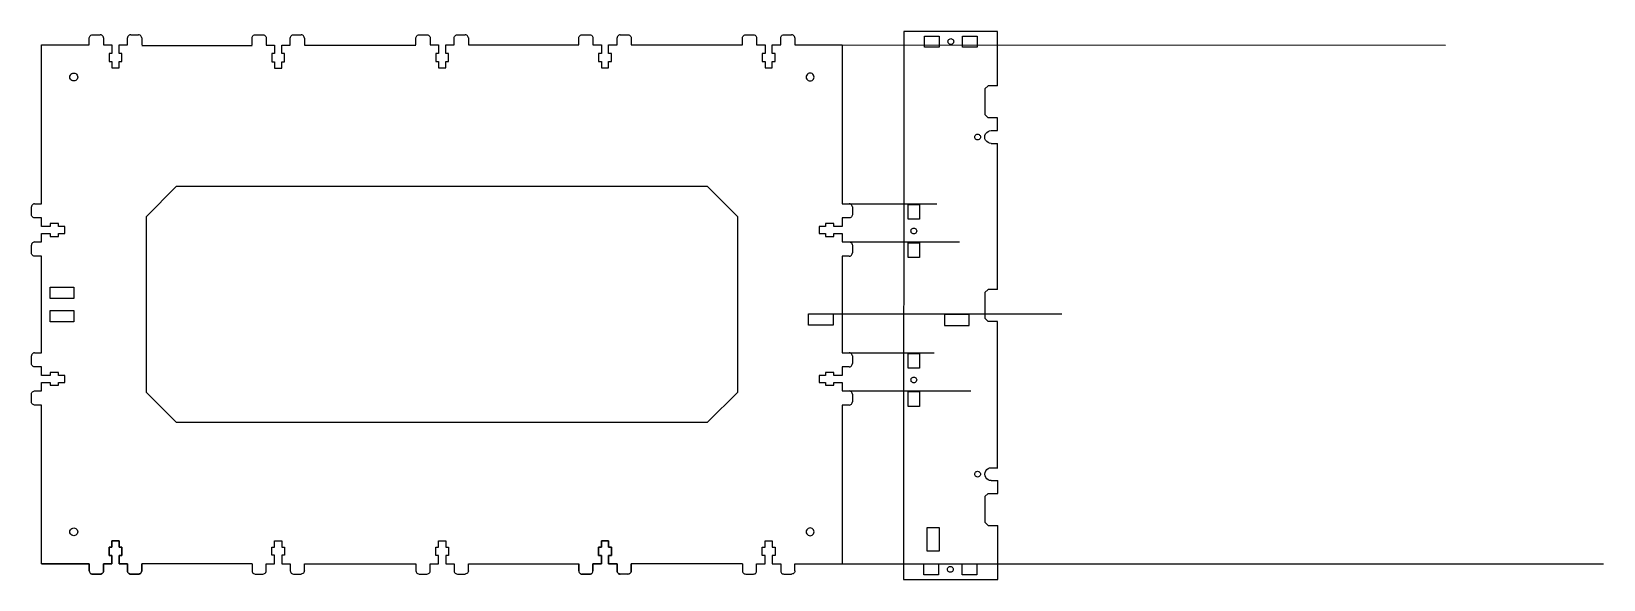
# Model space of a CAD drawing. Header units: inches. Extents: x -5 to 974, y -9 to 333.
import ezdxf

# ---------------------------------------------------------------- set-up
doc = ezdxf.new("R2010")
doc.units = ezdxf.units.IN
doc.header["$MEASUREMENT"] = 0
doc.layers.add('Layer1', color=1, linetype='Continuous')

msp = doc.modelspace()

# ---------------------------------------------------------------- linework, layer by layer
for p, q in [((1.34, 225.49), (1.34, 324.44)), ((1.34, 324.44), (31.04, 324.44)), ((31.04, 328.79), (31.11, 329.31)), ((31.04, 324.44), (31.04, 328.79)), ((31.11, 329.31), (31.31, 329.79)), ((31.31, 329.79), (31.62, 330.21)), ((31.62, 330.21), (32.04, 330.52)), ((32.04, 330.52), (32.52, 330.72)), ((32.52, 330.72), (33.04, 330.79)), ((33.04, 330.79), (37.84, 330.79)), ((38.36, 330.72), (37.84, 330.79)), ((38.84, 330.52), (38.36, 330.72)), ((39.25, 330.21), (38.84, 330.52)), ((39.57, 329.79), (39.25, 330.21)), ((39.77, 329.31), (39.57, 329.79)), ((39.84, 328.79), (39.77, 329.31)), ((39.84, 328.79), (39.84, 324.44)), ((39.84, 324.44), (45.14, 324.44)), ((45.14, 324.44), (45.14, 319.14)), ((49.54, 324.44), (54.84, 324.44)), ((49.54, 319.14), (49.54, 324.44)), ((54.91, 329.31), (54.84, 328.79)), ((54.84, 324.44), (54.84, 328.79)), ((55.11, 329.79), (54.91, 329.31)), ((55.42, 330.21), (55.11, 329.79)), ((55.84, 330.52), (55.42, 330.21)), ((56.32, 330.72), (55.84, 330.52)), ((56.84, 330.79), (56.32, 330.72)), ((56.84, 330.79), (61.64, 330.79)), ((62.16, 330.72), (61.64, 330.79)), ((62.64, 330.52), (62.16, 330.72)), ((63.05, 330.21), (62.64, 330.52)), ((63.37, 329.79), (63.05, 330.21)), ((63.57, 329.31), (63.37, 329.79)), ((63.64, 328.79), (63.57, 329.31)), ((63.64, 328.79), (63.64, 324.44)), ((63.64, 324.17), (132.37, 324.17)), ((132.36, 328.75), (132.43, 329.27)), ((132.36, 324.4), (132.36, 328.75)), ((132.43, 329.27), (132.63, 329.75)), ((132.63, 329.75), (132.94, 330.17)), ((132.94, 330.17), (133.36, 330.48)), ((133.36, 330.48), (133.84, 330.68)), ((133.84, 330.68), (134.36, 330.75)), ((134.36, 330.75), (139.16, 330.75)), ((139.16, 330.75), (139.68, 330.68)), ((139.68, 330.68), (140.16, 330.48)), ((140.16, 330.48), (140.57, 330.17)), ((140.57, 330.17), (140.89, 329.75)), ((140.89, 329.75), (141.09, 329.27)), ((141.09, 329.27), (141.16, 328.75)), ((141.16, 328.75), (141.16, 324.4)), ((141.16, 324.4), (146.46, 324.4)), ((146.46, 324.4), (146.46, 319.1)), ((150.86, 319.1), (150.86, 324.4)), ((150.86, 324.4), (156.16, 324.4)), ((156.16, 328.75), (156.23, 329.27)), ((156.16, 324.4), (156.16, 328.75)), ((156.23, 329.27), (156.43, 329.75)), ((156.43, 329.75), (156.74, 330.17)), ((156.74, 330.17), (157.16, 330.48)), ((157.16, 330.48), (157.64, 330.68)), ((157.64, 330.68), (158.16, 330.75)), ((158.16, 330.75), (162.96, 330.75)), ((163.48, 330.68), (162.96, 330.75)), ((163.96, 330.48), (163.48, 330.68)), ((164.37, 330.17), (163.96, 330.48)), ((164.69, 329.75), (164.37, 330.17)), ((164.89, 329.27), (164.69, 329.75)), ((164.96, 328.75), (164.89, 329.27)), ((164.96, 328.75), (164.96, 324.4)), ((164.96, 324.4), (234.29, 324.4)), ((234.47, 328.79), (234.54, 329.31)), ((234.47, 324.44), (234.47, 328.79)), ((234.54, 329.31), (234.74, 329.79)), ((234.74, 329.79), (235.06, 330.21)), ((235.06, 330.21), (235.47, 330.52)), ((235.47, 330.52), (235.96, 330.72)), ((235.96, 330.72), (236.47, 330.79)), ((236.47, 330.79), (241.27, 330.79)), ((241.27, 330.79), (241.79, 330.72)), ((241.79, 330.72), (242.27, 330.52)), ((242.27, 330.52), (242.69, 330.21)), ((242.69, 330.21), (243.01, 329.79)), ((243.01, 329.79), (243.21, 329.31)), ((243.21, 329.31), (243.27, 328.79)), ((243.27, 328.79), (243.27, 324.44)), ((243.27, 324.44), (248.57, 324.44)), ((248.57, 324.44), (248.57, 319.14)), ((252.97, 319.14), (252.97, 324.44)), ((252.97, 324.44), (258.27, 324.44)), ((258.27, 328.79), (258.34, 329.31)), ((258.27, 324.44), (258.27, 328.79)), ((258.34, 329.31), (258.54, 329.79)), ((258.54, 329.79), (258.86, 330.21)), ((258.86, 330.21), (259.27, 330.52)), ((259.27, 330.52), (259.76, 330.72)), ((259.76, 330.72), (260.27, 330.79)), ((260.27, 330.79), (265.07, 330.79)), ((265.59, 330.72), (265.07, 330.79)), ((266.07, 330.52), (265.59, 330.72)), ((266.49, 330.21), (266.07, 330.52)), ((266.81, 329.79), (266.49, 330.21)), ((267.01, 329.31), (266.81, 329.79)), ((267.07, 328.79), (267.01, 329.31)), ((267.07, 328.79), (267.07, 324.44)), ((267.07, 324.44), (335.9, 324.44)), ((335.9, 328.79), (335.97, 329.31)), ((335.9, 324.44), (335.9, 328.79)), ((335.97, 329.31), (336.17, 329.79)), ((336.17, 329.79), (336.49, 330.21)), ((336.49, 330.21), (336.9, 330.52)), ((336.9, 330.52), (337.38, 330.72)), ((337.38, 330.72), (337.9, 330.79)), ((337.9, 330.79), (342.7, 330.79)), ((342.7, 330.79), (343.22, 330.72)), ((343.22, 330.72), (343.7, 330.52)), ((343.7, 330.52), (344.12, 330.21)), ((344.12, 330.21), (344.43, 329.79)), ((344.43, 329.79), (344.63, 329.31)), ((344.63, 329.31), (344.7, 328.79)), ((344.7, 328.79), (344.7, 324.44)), ((344.7, 324.44), (350, 324.44)), ((350, 324.44), (350, 319.14)), ((354.4, 319.14), (354.4, 324.44)), ((354.4, 324.44), (359.7, 324.44)), ((359.77, 329.31), (359.7, 328.79)), ((359.7, 324.44), (359.7, 328.79)), ((359.97, 329.79), (359.77, 329.31)), ((360.29, 330.21), (359.97, 329.79)), ((360.7, 330.52), (360.29, 330.21)), ((361.18, 330.72), (360.7, 330.52)), ((361.7, 330.79), (361.18, 330.72)), ((361.7, 330.79), (366.5, 330.79)), ((366.5, 330.79), (367.02, 330.72)), ((367.02, 330.72), (367.5, 330.52)), ((367.5, 330.52), (367.92, 330.21)), ((367.92, 330.21), (368.23, 329.79)), ((368.23, 329.79), (368.43, 329.31)), ((368.43, 329.31), (368.5, 328.79)), ((368.5, 328.79), (368.5, 324.44)), ((368.5, 324.44), (437.88, 324.44)), ((437.81, 328.8), (437.88, 329.32)), ((437.81, 324.45), (437.81, 328.8)), ((437.88, 329.32), (438.08, 329.8)), ((438.08, 329.8), (438.4, 330.21)), ((438.4, 330.21), (438.81, 330.53)), ((438.81, 330.53), (439.29, 330.73)), ((439.29, 330.73), (439.81, 330.8)), ((439.81, 330.8), (444.61, 330.8)), ((444.61, 330.8), (445.13, 330.73)), ((445.13, 330.73), (445.61, 330.53)), ((445.61, 330.53), (446.03, 330.21)), ((446.03, 330.21), (446.34, 329.8)), ((446.34, 329.8), (446.54, 329.32)), ((446.54, 329.32), (446.61, 328.8)), ((446.61, 328.8), (446.61, 324.45)), ((446.61, 324.45), (451.91, 324.45)), ((451.91, 324.45), (451.91, 319.15)), ((456.31, 319.15), (456.31, 324.45)), ((456.31, 324.45), (461.61, 324.45)), ((461.61, 328.8), (461.68, 329.32)), ((461.61, 324.45), (461.61, 328.8)), ((461.68, 329.32), (461.88, 329.8)), ((461.88, 329.8), (462.2, 330.21)), ((462.2, 330.21), (462.61, 330.53)), ((462.61, 330.53), (463.09, 330.73)), ((463.09, 330.73), (463.61, 330.8)), ((463.61, 330.8), (468.41, 330.8)), ((468.93, 330.73), (468.41, 330.8)), ((469.41, 330.53), (468.93, 330.73)), ((469.83, 330.21), (469.41, 330.53)), ((470.14, 329.8), (469.83, 330.21)), ((470.34, 329.32), (470.14, 329.8)), ((470.41, 328.8), (470.34, 329.32)), ((470.41, 328.8), (470.41, 324.45)), ((470.41, 324.45), (499.92, 324.44)), ((499.92, 324.44), (499.92, 225.49)), ((538.2, 332.87), (537.99, -8.6)), ((596.7, 332.87), (538.2, 332.87)), ((551.05, 323.12), (551.05, 330.02)), ((551.05, 330.02), (560.25, 330.02)), ((560.25, 323.12), (551.05, 323.12)), ((560.25, 330.02), (560.25, 323.12)), ((565.74, 326.57), (565.81, 327.04)), ((565.81, 326.1), (565.74, 326.57)), ((565.81, 327.04), (565.99, 327.47)), ((565.99, 325.67), (565.81, 326.1)), ((565.99, 327.47), (566.27, 327.84)), ((566.27, 325.3), (565.99, 325.67)), ((566.27, 327.84), (566.65, 328.13)), ((566.65, 325.01), (566.27, 325.3)), ((566.65, 328.13), (567.08, 328.31)), ((567.08, 324.83), (566.65, 325.01)), ((567.08, 328.31), (567.55, 328.37)), ((567.55, 324.77), (567.08, 324.83)), ((567.55, 328.37), (568.01, 328.31)), ((568.01, 324.83), (567.55, 324.77)), ((568.01, 328.31), (568.45, 328.13)), ((568.45, 325.01), (568.01, 324.83)), ((568.45, 328.13), (568.82, 327.84)), ((568.82, 325.3), (568.45, 325.01)), ((568.82, 327.84), (569.11, 327.47)), ((569.11, 325.67), (568.82, 325.3)), ((569.11, 327.47), (569.29, 327.04)), ((569.29, 326.1), (569.11, 325.67)), ((569.29, 327.04), (569.35, 326.57)), ((569.35, 326.57), (569.29, 326.1)), ((574.85, 323.12), (574.85, 330.02)), ((574.85, 330.02), (584.05, 330.02)), ((584.05, 323.12), (574.85, 323.12)), ((584.05, 330.02), (584.05, 323.12)), ((596.7, 299.06), (596.7, 332.87)), ((43.34, 319.14), (43.34, 314.04)), ((45.14, 319.14), (43.34, 319.14)), ((43.34, 314.04), (45.14, 314.04)), ((45.14, 314.04), (45.14, 310.09)), ((51.34, 319.14), (49.54, 319.14)), ((49.54, 310.09), (49.54, 314.04)), ((49.54, 314.04), (51.34, 314.04)), ((51.34, 314.04), (51.34, 319.14)), ((144.66, 319.1), (144.66, 314)), ((146.46, 319.1), (144.66, 319.1)), ((144.66, 314), (146.46, 314)), ((146.46, 314), (146.46, 310.05)), ((152.66, 319.1), (150.86, 319.1)), ((150.86, 314), (152.66, 314)), ((150.86, 310.05), (150.86, 314)), ((152.66, 314), (152.66, 319.1)), ((246.77, 319.14), (246.77, 314.04)), ((248.57, 319.14), (246.77, 319.14)), ((246.77, 314.04), (248.57, 314.04)), ((248.57, 314.04), (248.57, 310.09)), ((254.77, 319.14), (252.97, 319.14)), ((252.97, 314.04), (254.77, 314.04)), ((252.97, 310.09), (252.97, 314.04)), ((254.77, 314.04), (254.77, 319.14)), ((348.2, 319.14), (348.2, 314.04)), ((350, 319.14), (348.2, 319.14)), ((348.2, 314.04), (350, 314.04)), ((350, 314.04), (350, 310.09)), ((356.2, 319.14), (354.4, 319.14)), ((354.4, 310.09), (354.4, 314.04)), ((354.4, 314.04), (356.2, 314.04)), ((356.2, 314.04), (356.2, 319.14)), ((450.11, 319.15), (450.11, 314.05)), ((451.91, 319.15), (450.11, 319.15)), ((450.11, 314.05), (451.91, 314.05)), ((451.91, 314.05), (451.91, 310.1)), ((458.11, 319.15), (456.31, 319.15)), ((456.31, 314.05), (458.11, 314.05)), ((456.31, 310.1), (456.31, 314.05)), ((458.11, 314.05), (458.11, 319.15)), ((18.89, 304.44), (18.97, 305.08)), ((18.97, 303.81), (18.89, 304.44)), ((18.97, 305.08), (19.22, 305.67)), ((19.22, 303.22), (18.97, 303.81)), ((19.22, 305.67), (19.61, 306.17)), ((19.61, 306.17), (20.11, 306.56)), ((20.11, 306.56), (20.7, 306.81)), ((20.7, 306.81), (21.34, 306.89)), ((21.34, 306.89), (21.97, 306.81)), ((21.97, 306.81), (22.56, 306.56)), ((22.56, 306.56), (23.07, 306.17)), ((23.07, 306.17), (23.46, 305.67)), ((23.46, 305.67), (23.7, 305.08)), ((23.7, 303.81), (23.46, 303.22)), ((23.7, 305.08), (23.79, 304.44)), ((23.79, 304.44), (23.7, 303.81)), ((45.14, 310.09), (49.54, 310.09)), ((146.46, 310.05), (150.86, 310.05)), ((248.57, 310.09), (252.97, 310.09)), ((350, 310.09), (354.4, 310.09)), ((451.91, 310.1), (456.31, 310.1)), ((477.55, 305.08), (477.47, 304.44)), ((477.47, 304.44), (477.55, 303.81)), ((477.8, 305.67), (477.55, 305.08)), ((477.55, 303.81), (477.8, 303.22)), ((478.19, 306.17), (477.8, 305.67)), ((478.7, 306.56), (478.19, 306.17)), ((479.29, 306.81), (478.7, 306.56)), ((479.92, 306.89), (479.29, 306.81)), ((480.56, 306.81), (479.92, 306.89)), ((481.15, 306.56), (480.56, 306.81)), ((481.65, 306.17), (481.15, 306.56)), ((482.04, 305.67), (481.65, 306.17)), ((482.29, 305.08), (482.04, 305.67)), ((482.04, 303.22), (482.29, 303.81)), ((482.37, 304.44), (482.29, 305.08)), ((482.29, 303.81), (482.37, 304.44)), ((19.61, 302.71), (19.22, 303.22)), ((20.11, 302.32), (19.61, 302.71)), ((20.7, 302.08), (20.11, 302.32)), ((21.34, 301.99), (20.7, 302.08)), ((21.97, 302.08), (21.34, 301.99)), ((22.56, 302.32), (21.97, 302.08)), ((23.07, 302.71), (22.56, 302.32)), ((23.46, 303.22), (23.07, 302.71)), ((477.8, 303.22), (478.19, 302.71)), ((478.19, 302.71), (478.7, 302.32)), ((478.7, 302.32), (479.29, 302.08)), ((479.29, 302.08), (479.92, 301.99)), ((479.92, 301.99), (480.56, 302.08)), ((480.56, 302.08), (481.15, 302.32)), ((481.15, 302.32), (481.65, 302.71)), ((481.65, 302.71), (482.04, 303.22)), ((590.7, 299.06), (588.7, 297.06)), ((588.7, 297.06), (588.7, 281.06)), ((596.7, 299.06), (590.7, 299.06)), ((590.7, 279.06), (588.7, 281.06)), ((596.7, 279.06), (590.7, 279.06)), ((596.7, 271.06), (596.7, 279.06)), ((582.4, 267.06), (582.46, 267.52)), ((582.46, 266.59), (582.4, 267.06)), ((582.46, 267.52), (582.64, 267.96)), ((582.64, 266.16), (582.46, 266.59)), ((582.64, 267.96), (582.92, 268.33)), ((582.92, 265.78), (582.64, 266.16)), ((582.92, 268.33), (583.3, 268.61)), ((583.3, 265.5), (582.92, 265.78)), ((583.3, 268.61), (583.73, 268.79)), ((583.73, 265.32), (583.3, 265.5)), ((583.73, 268.79), (584.2, 268.86)), ((584.2, 265.26), (583.73, 265.32)), ((584.2, 268.86), (584.66, 268.79)), ((584.66, 265.32), (584.2, 265.26)), ((584.66, 268.79), (585.1, 268.61)), ((585.1, 265.5), (584.66, 265.32)), ((585.1, 268.61), (585.47, 268.33)), ((585.47, 265.78), (585.1, 265.5)), ((585.47, 268.33), (585.76, 267.96)), ((585.76, 266.16), (585.47, 265.78)), ((585.76, 267.96), (585.94, 267.52)), ((585.94, 266.59), (585.76, 266.16)), ((585.94, 267.52), (586, 267.06)), ((586, 267.06), (585.94, 266.59)), ((588.7, 267.06), (588.83, 268.09)), ((588.83, 266.02), (588.7, 267.06)), ((588.83, 268.09), (589.23, 269.06)), ((589.23, 265.06), (588.83, 266.02)), ((589.23, 269.06), (589.87, 269.88)), ((589.87, 264.23), (589.23, 265.06)), ((589.87, 269.88), (590.7, 270.52)), ((590.7, 270.52), (591.66, 270.92)), ((591.66, 270.92), (592.7, 271.06)), ((592.7, 271.06), (596.7, 271.06)), ((590.7, 263.59), (589.87, 264.23)), ((591.66, 263.19), (590.7, 263.59)), ((592.7, 263.06), (591.66, 263.19)), ((592.7, 263.06), (596.7, 263.06)), ((596.7, 172.16), (596.7, 263.06)), ((85.13, 236.19), (66.34, 217.4)), ((416.05, 236.19), (85.13, 236.19)), ((434.92, 217.32), (416.05, 236.19)), ((-4.01, 225.22), (-4.43, 224.91)), ((-3.53, 225.42), (-4.01, 225.22)), ((-3.01, 225.49), (-3.53, 225.42)), ((-3.01, 225.49), (1.34, 225.49)), ((499.92, 225.49), (504.27, 225.49)), ((504.79, 225.42), (504.27, 225.49)), ((505.27, 225.22), (504.79, 225.42)), ((505.69, 224.91), (505.27, 225.22)), ((-4.94, 224.01), (-5.01, 223.49)), ((-5.01, 218.69), (-5.01, 223.49)), ((-4.94, 218.17), (-5.01, 218.69)), ((-4.74, 224.49), (-4.94, 224.01)), ((-4.74, 217.69), (-4.94, 218.17)), ((-4.43, 224.91), (-4.74, 224.49)), ((-4.43, 217.28), (-4.74, 217.69)), ((-4.01, 216.96), (-4.43, 217.28)), ((-3.53, 216.76), (-4.01, 216.96)), ((-3.01, 216.69), (-3.53, 216.76)), ((1.34, 216.69), (-3.01, 216.69)), ((1.34, 211.39), (1.34, 216.69)), ((66.34, 217.4), (66.34, 108.18)), ((434.92, 108.18), (434.92, 217.4)), ((499.92, 216.69), (499.92, 211.39)), ((504.27, 216.69), (499.92, 216.69)), ((504.79, 216.76), (504.27, 216.69)), ((505.27, 216.96), (504.79, 216.76)), ((505.69, 217.28), (505.27, 216.96)), ((506, 224.49), (505.69, 224.91)), ((506, 217.69), (505.69, 217.28)), ((506.2, 224.01), (506, 224.49)), ((506.2, 218.17), (506, 217.69)), ((506.27, 223.49), (506.2, 224.01)), ((506.27, 218.69), (506.2, 218.17)), ((506.27, 223.49), (506.27, 218.69)), ((541.05, 225.06), (547.95, 225.06)), ((541.05, 215.86), (541.05, 225.06)), ((547.95, 215.86), (541.05, 215.86)), ((547.95, 225.06), (547.95, 215.86)), ((6.64, 211.39), (1.34, 211.39)), ((1.34, 206.99), (6.64, 206.99)), ((1.34, 201.69), (1.34, 206.99)), ((6.64, 213.19), (6.64, 211.39)), ((11.74, 213.19), (6.64, 213.19)), ((6.64, 206.99), (6.64, 205.19)), ((11.74, 211.39), (11.74, 213.19)), ((15.69, 211.39), (11.74, 211.39)), ((11.74, 205.19), (11.74, 206.99)), ((11.74, 206.99), (15.69, 206.99)), ((15.69, 206.99), (15.69, 211.39)), ((485.57, 211.39), (485.57, 206.99)), ((489.52, 211.39), (485.57, 211.39)), ((485.57, 206.99), (489.52, 206.99)), ((494.62, 213.19), (489.52, 213.19)), ((489.52, 213.19), (489.52, 211.39)), ((489.52, 206.99), (489.52, 205.19)), ((494.62, 211.39), (494.62, 213.19)), ((499.92, 211.39), (494.62, 211.39)), ((494.62, 206.99), (499.92, 206.99)), ((494.62, 205.19), (494.62, 206.99)), ((499.92, 206.99), (499.92, 201.69)), ((542.69, 208.56), (542.76, 209.03)), ((542.76, 208.1), (542.69, 208.56)), ((542.76, 209.03), (542.94, 209.47)), ((542.94, 207.66), (542.76, 208.1)), ((542.94, 209.47), (543.22, 209.84)), ((543.22, 207.29), (542.94, 207.66)), ((543.22, 209.84), (543.6, 210.12)), ((543.6, 207), (543.22, 207.29)), ((543.6, 210.12), (544.03, 210.3)), ((544.03, 206.82), (543.6, 207)), ((544.03, 210.3), (544.5, 210.37)), ((544.5, 206.76), (544.03, 206.82)), ((544.5, 210.37), (544.96, 210.3)), ((544.96, 206.82), (544.5, 206.76)), ((544.96, 210.3), (545.4, 210.12)), ((545.4, 207), (544.96, 206.82)), ((545.4, 210.12), (545.77, 209.84)), ((545.77, 207.29), (545.4, 207)), ((545.77, 209.84), (546.06, 209.47)), ((546.06, 207.66), (545.77, 207.29)), ((546.06, 209.47), (546.24, 209.03)), ((546.24, 208.1), (546.06, 207.66)), ((546.24, 209.03), (546.3, 208.56)), ((546.3, 208.56), (546.24, 208.1)), ((-4.94, 200.21), (-5.01, 199.69)), ((-5.01, 194.89), (-5.01, 199.69)), ((-4.74, 200.69), (-4.94, 200.21)), ((-4.43, 201.11), (-4.74, 200.69)), ((-4.01, 201.42), (-4.43, 201.11)), ((-3.53, 201.62), (-4.01, 201.42)), ((-3.01, 201.69), (-3.53, 201.62)), ((-3.01, 201.69), (1.34, 201.69)), ((6.64, 205.19), (11.74, 205.19)), ((489.52, 205.19), (494.62, 205.19)), ((499.92, 201.69), (504.27, 201.69)), ((504.27, 201.69), (504.79, 201.62)), ((504.79, 201.62), (505.27, 201.42)), ((505.27, 201.42), (505.69, 201.11)), ((505.69, 201.11), (506, 200.69)), ((506, 200.69), (506.2, 200.21)), ((506.2, 200.21), (506.27, 199.69)), ((506.27, 199.69), (506.27, 194.89)), ((541.05, 201.26), (547.95, 201.26)), ((541.05, 192.06), (541.05, 201.26)), ((547.95, 201.26), (547.95, 192.06)), ((-4.94, 194.37), (-5.01, 194.89)), ((-4.74, 193.89), (-4.94, 194.37)), ((-4.43, 193.48), (-4.74, 193.89)), ((-4.01, 193.16), (-4.43, 193.48)), ((-3.53, 192.96), (-4.01, 193.16)), ((-3.01, 192.89), (-3.53, 192.96)), ((1.34, 192.89), (-3.01, 192.89)), ((1.34, 132.69), (1.34, 192.89)), ((499.92, 192.89), (499.92, 132.69)), ((504.27, 192.89), (499.92, 192.89)), ((504.27, 192.89), (504.79, 192.96)), ((504.79, 192.96), (505.27, 193.16)), ((505.27, 193.16), (505.69, 193.48)), ((505.69, 193.48), (506, 193.89)), ((506, 193.89), (506.2, 194.37)), ((506.2, 194.37), (506.27, 194.89)), ((547.95, 192.06), (541.05, 192.06)), ((6.64, 166.54), (6.64, 173.54)), ((6.64, 173.54), (21.44, 173.54)), ((21.44, 166.54), (6.64, 166.54)), ((21.44, 173.54), (21.44, 166.54)), ((590.7, 172.16), (588.7, 170.16)), ((588.7, 170.16), (588.7, 154.16)), ((596.7, 172.16), (590.7, 172.16)), ((6.64, 152.04), (6.64, 159.04)), ((6.64, 159.04), (21.44, 159.04)), ((21.44, 159.04), (21.44, 152.04)), ((478.82, 149.94), (478.82, 156.84)), ((478.82, 156.84), (494.22, 156.84)), ((494.22, 156.84), (494.22, 149.94)), ((21.44, 152.04), (6.64, 152.04)), ((494.22, 149.94), (478.82, 149.94)), ((579, 156.51), (563.6, 156.51)), ((563.6, 156.51), (563.6, 149.61)), ((563.6, 149.61), (579, 149.61)), ((579, 149.61), (579, 156.51)), ((590.7, 152.16), (588.7, 154.16)), ((596.7, 152.16), (590.7, 152.16)), ((596.7, 61.16), (596.7, 152.16)), ((-4.94, 131.21), (-5.01, 130.69)), ((-5.01, 125.89), (-5.01, 130.69)), ((-4.74, 131.69), (-4.94, 131.21)), ((-4.43, 132.11), (-4.74, 131.69)), ((-4.01, 132.42), (-4.43, 132.11)), ((-3.53, 132.62), (-4.01, 132.42)), ((-3.01, 132.69), (-3.53, 132.62)), ((-3.01, 132.69), (1.34, 132.69)), ((499.92, 132.69), (504.27, 132.69)), ((504.79, 132.62), (504.27, 132.69)), ((505.27, 132.42), (504.79, 132.62)), ((505.69, 132.11), (505.27, 132.42)), ((506, 131.69), (505.69, 132.11)), ((506.2, 131.21), (506, 131.69)), ((506.27, 130.69), (506.2, 131.21)), ((506.27, 130.69), (506.27, 125.89)), ((541.05, 132.26), (547.95, 132.26)), ((541.05, 123.06), (541.05, 132.26)), ((547.95, 132.26), (547.95, 123.06)), ((-4.94, 125.37), (-5.01, 125.89)), ((-4.74, 124.89), (-4.94, 125.37)), ((-4.43, 124.48), (-4.74, 124.89)), ((-4.01, 124.16), (-4.43, 124.48)), ((-3.53, 123.96), (-4.01, 124.16)), ((-3.01, 123.89), (-3.53, 123.96)), ((1.34, 123.89), (-3.01, 123.89)), ((1.34, 118.59), (1.34, 123.89)), ((6.64, 118.59), (1.34, 118.59)), ((6.64, 120.39), (6.64, 118.59)), ((11.74, 120.39), (6.64, 120.39)), ((11.74, 118.59), (11.74, 120.39)), ((15.69, 118.59), (11.74, 118.59)), ((15.69, 114.19), (15.69, 118.59)), ((489.52, 118.59), (485.57, 118.59)), ((485.57, 118.59), (485.57, 114.19)), ((494.62, 120.39), (489.52, 120.39)), ((489.52, 120.39), (489.52, 118.59)), ((494.62, 118.59), (494.62, 120.39)), ((499.92, 118.59), (494.62, 118.59)), ((499.92, 123.89), (499.92, 118.59)), ((504.27, 123.89), (499.92, 123.89)), ((504.27, 123.89), (504.79, 123.96)), ((504.79, 123.96), (505.27, 124.16)), ((505.27, 124.16), (505.69, 124.48)), ((505.69, 124.48), (506, 124.89)), ((506, 124.89), (506.2, 125.37)), ((506.2, 125.37), (506.27, 125.89)), ((547.95, 123.06), (541.05, 123.06)), ((543.6, 117.32), (544.03, 117.5)), ((544.03, 117.5), (544.5, 117.57)), ((544.5, 117.57), (544.96, 117.5)), ((544.96, 117.5), (545.4, 117.32)), ((-4.94, 107.41), (-4.74, 107.89)), ((-4.74, 107.89), (-4.43, 108.31)), ((-4.43, 108.31), (-4.01, 108.62)), ((-4.01, 108.62), (-3.53, 108.82)), ((-3.53, 108.82), (-3.01, 108.89)), ((-3.01, 108.89), (1.34, 108.89)), ((1.34, 114.19), (6.64, 114.19)), ((1.34, 108.89), (1.34, 114.19)), ((6.64, 114.19), (6.64, 112.39)), ((6.64, 112.39), (11.74, 112.39)), ((11.74, 114.19), (15.69, 114.19)), ((11.74, 112.39), (11.74, 114.19)), ((66.34, 108.18), (85.13, 89.39)), ((416.05, 89.39), (434.84, 108.18)), ((485.57, 114.19), (489.52, 114.19)), ((489.52, 114.19), (489.52, 112.39)), ((489.52, 112.39), (494.62, 112.39)), ((494.62, 114.19), (499.92, 114.19)), ((494.62, 112.39), (494.62, 114.19)), ((499.92, 114.19), (499.92, 108.89)), ((499.92, 108.89), (504.27, 108.89)), ((504.79, 108.82), (504.27, 108.89)), ((505.27, 108.62), (504.79, 108.82)), ((505.69, 108.31), (505.27, 108.62)), ((506, 107.89), (505.69, 108.31)), ((506.2, 107.41), (506, 107.89)), ((541.05, 108.46), (547.95, 108.46)), ((541.05, 99.26), (541.05, 108.46)), ((542.69, 115.76), (542.76, 116.23)), ((542.76, 115.3), (542.69, 115.76)), ((542.76, 116.23), (542.94, 116.67)), ((542.94, 114.86), (542.76, 115.3)), ((542.94, 116.67), (543.22, 117.04)), ((543.22, 114.49), (542.94, 114.86)), ((543.22, 117.04), (543.6, 117.32)), ((543.6, 114.2), (543.22, 114.49)), ((544.03, 114.02), (543.6, 114.2)), ((544.5, 113.96), (544.03, 114.02)), ((544.96, 114.02), (544.5, 113.96)), ((545.4, 114.2), (544.96, 114.02)), ((545.4, 117.32), (545.77, 117.04)), ((545.77, 114.49), (545.4, 114.2)), ((545.77, 117.04), (546.06, 116.67)), ((546.06, 114.86), (545.77, 114.49)), ((546.06, 116.67), (546.24, 116.23)), ((546.24, 115.3), (546.06, 114.86)), ((546.24, 116.23), (546.3, 115.76)), ((546.3, 115.76), (546.24, 115.3)), ((547.95, 108.46), (547.95, 99.26)), ((-5.01, 106.89), (-4.94, 107.41)), ((-5.01, 102.09), (-5.01, 106.89)), ((-4.94, 101.57), (-5.01, 102.09)), ((-4.74, 101.09), (-4.94, 101.57)), ((-4.43, 100.68), (-4.74, 101.09)), ((-4.01, 100.36), (-4.43, 100.68)), ((-3.53, 100.16), (-4.01, 100.36)), ((-3.01, 100.09), (-3.53, 100.16)), ((1.34, 100.09), (-3.01, 100.09)), ((1.34, 1.12), (1.34, 100.09)), ((499.92, 100.09), (499.92, 1.12)), ((504.27, 100.09), (499.92, 100.09)), ((504.27, 100.09), (504.79, 100.16)), ((504.79, 100.16), (505.27, 100.36)), ((505.27, 100.36), (505.69, 100.68)), ((505.69, 100.68), (506, 101.09)), ((506, 101.09), (506.2, 101.57)), ((506.27, 106.89), (506.2, 107.41)), ((506.2, 101.57), (506.27, 102.09)), ((506.27, 106.89), (506.27, 102.09)), ((547.95, 99.26), (541.05, 99.26)), ((85.13, 89.39), (416.05, 89.39)), ((583.33, 58.61), (583.76, 58.79)), ((583.76, 58.79), (584.23, 58.86)), ((584.23, 58.86), (584.69, 58.79)), ((584.69, 58.79), (585.13, 58.61)), ((588.86, 58.09), (589.26, 59.06)), ((589.26, 59.06), (589.9, 59.88)), ((589.9, 59.88), (590.73, 60.52)), ((590.73, 60.52), (591.69, 60.92)), ((591.69, 60.92), (592.73, 61.06)), ((592.73, 61.06), (596.73, 61.06)), ((582.43, 57.06), (582.49, 57.52)), ((582.49, 56.59), (582.43, 57.06)), ((582.49, 57.52), (582.67, 57.96)), ((582.67, 56.16), (582.49, 56.59)), ((582.67, 57.96), (582.95, 58.33)), ((582.95, 55.78), (582.67, 56.16)), ((582.95, 58.33), (583.33, 58.61)), ((583.33, 55.5), (582.95, 55.78)), ((583.76, 55.32), (583.33, 55.5)), ((584.23, 55.26), (583.76, 55.32)), ((584.69, 55.32), (584.23, 55.26)), ((585.13, 55.5), (584.69, 55.32)), ((585.13, 58.61), (585.5, 58.33)), ((585.5, 55.78), (585.13, 55.5)), ((585.5, 58.33), (585.79, 57.96)), ((585.79, 56.16), (585.5, 55.78)), ((585.79, 57.96), (585.97, 57.52)), ((585.97, 56.59), (585.79, 56.16)), ((585.97, 57.52), (586.03, 57.06)), ((586.03, 57.06), (585.97, 56.59)), ((588.73, 57.06), (588.86, 58.09)), ((588.86, 56.02), (588.73, 57.06)), ((589.26, 55.06), (588.86, 56.02)), ((589.9, 54.23), (589.26, 55.06)), ((590.73, 53.59), (589.9, 54.23)), ((591.69, 53.19), (590.73, 53.59)), ((592.73, 53.06), (591.69, 53.19)), ((592.73, 53.06), (596.73, 53.06)), ((596.73, 45.06), (596.73, 53.06)), ((590.73, 45.06), (588.73, 43.06)), ((588.73, 43.06), (588.73, 27.06)), ((590.73, 45.06), (596.73, 45.06)), ((18.89, 21.12), (18.97, 21.75)), ((18.97, 20.48), (18.89, 21.12)), ((18.97, 21.75), (19.22, 22.34)), ((19.22, 19.89), (18.97, 20.48)), ((19.22, 22.34), (19.61, 22.85)), ((19.61, 19.39), (19.22, 19.89)), ((19.61, 22.85), (20.11, 23.24)), ((20.11, 23.24), (20.7, 23.48)), ((20.7, 23.48), (21.34, 23.57)), ((21.34, 23.57), (21.97, 23.48)), ((21.97, 23.48), (22.56, 23.24)), ((22.56, 23.24), (23.07, 22.85)), ((23.07, 22.85), (23.46, 22.34)), ((23.46, 19.89), (23.07, 19.39)), ((23.46, 22.34), (23.7, 21.75)), ((23.7, 20.48), (23.46, 19.89)), ((23.7, 21.75), (23.79, 21.12)), ((23.79, 21.12), (23.7, 20.48)), ((477.55, 21.75), (477.47, 21.12)), ((477.47, 21.12), (477.55, 20.48)), ((477.8, 22.34), (477.55, 21.75)), ((477.55, 20.48), (477.8, 19.89)), ((478.19, 22.85), (477.8, 22.34)), ((477.8, 19.89), (478.19, 19.39)), ((478.7, 23.24), (478.19, 22.85)), ((479.29, 23.48), (478.7, 23.24)), ((479.92, 23.57), (479.29, 23.48)), ((480.56, 23.48), (479.92, 23.57)), ((481.15, 23.24), (480.56, 23.48)), ((481.65, 22.85), (481.15, 23.24)), ((482.04, 22.34), (481.65, 22.85)), ((481.65, 19.39), (482.04, 19.89)), ((482.29, 21.75), (482.04, 22.34)), ((482.04, 19.89), (482.29, 20.48)), ((482.37, 21.12), (482.29, 21.75)), ((482.29, 20.48), (482.37, 21.12)), ((590.73, 25.06), (588.73, 27.06)), ((590.73, 25.06), (596.73, 25.06)), ((596.73, -8.62), (596.73, 25.06)), ((20.11, 19), (19.61, 19.39)), ((20.7, 18.75), (20.11, 19)), ((21.34, 18.67), (20.7, 18.75)), ((21.97, 18.75), (21.34, 18.67)), ((22.56, 19), (21.97, 18.75)), ((23.07, 19.39), (22.56, 19)), ((43.34, 6.44), (43.34, 11.54)), ((43.34, 11.54), (45.14, 11.54)), ((45.14, 11.52), (43.34, 11.52)), ((43.34, 11.52), (43.34, 6.42)), ((45.14, 15.49), (49.54, 15.49)), ((45.14, 11.54), (45.14, 15.49)), ((49.54, 15.47), (45.14, 15.47)), ((45.14, 15.47), (45.14, 11.52)), ((49.54, 15.49), (49.54, 11.54)), ((49.54, 11.52), (49.54, 15.47)), ((49.54, 11.54), (51.34, 11.54)), ((51.34, 11.52), (49.54, 11.52)), ((51.34, 11.54), (51.34, 6.44)), ((51.34, 6.42), (51.34, 11.52)), ((144.66, 6.48), (144.66, 11.58)), ((144.66, 11.58), (146.46, 11.58)), ((146.46, 15.53), (150.86, 15.53)), ((146.46, 11.58), (146.46, 15.53)), ((150.86, 15.53), (150.86, 11.58)), ((150.86, 11.58), (152.66, 11.58)), ((152.66, 11.58), (152.66, 6.48)), ((246.77, 6.44), (246.77, 11.54)), ((246.77, 11.54), (248.57, 11.54)), ((248.57, 15.49), (252.97, 15.49)), ((248.57, 11.54), (248.57, 15.49)), ((252.97, 15.49), (252.97, 11.54)), ((252.97, 11.54), (254.77, 11.54)), ((254.77, 11.54), (254.77, 6.44)), ((348.19, 6.44), (348.19, 11.54)), ((348.19, 11.54), (349.99, 11.54)), ((348.19, 11.52), (348.19, 6.42)), ((349.99, 11.52), (348.19, 11.52)), ((349.99, 11.54), (349.99, 15.49)), ((349.99, 15.49), (354.39, 15.49)), ((349.99, 15.47), (349.99, 11.52)), ((354.39, 15.47), (349.99, 15.47)), ((354.39, 15.49), (354.39, 11.54)), ((354.39, 11.52), (354.39, 15.47)), ((354.39, 11.54), (356.19, 11.54)), ((356.19, 11.52), (354.39, 11.52)), ((356.19, 11.54), (356.19, 6.44)), ((356.19, 6.42), (356.19, 11.52)), ((450.11, 6.43), (450.11, 11.53)), ((450.11, 11.53), (451.91, 11.53)), ((451.91, 15.48), (456.31, 15.48)), ((451.91, 11.53), (451.91, 15.48)), ((456.31, 15.48), (456.31, 11.53)), ((456.31, 11.53), (458.11, 11.53)), ((458.11, 11.53), (458.11, 6.43)), ((478.19, 19.39), (478.7, 19)), ((478.7, 19), (479.29, 18.75)), ((479.29, 18.75), (479.92, 18.67)), ((479.92, 18.67), (480.56, 18.75)), ((480.56, 18.75), (481.15, 19)), ((481.15, 19), (481.65, 19.39)), ((1.34, 1.14), (31.04, 1.14)), ((31.04, 1.12), (1.34, 1.12)), ((31.04, 1.14), (31.04, -3.21)), ((31.04, -3.23), (31.04, 1.12)), ((39.84, 1.14), (45.14, 1.14)), ((39.84, -3.21), (39.84, 1.14)), ((45.14, 1.12), (39.84, 1.12)), ((39.84, 1.12), (39.84, -3.23)), ((45.14, 6.44), (43.34, 6.44)), ((43.34, 6.42), (45.14, 6.42)), ((45.14, 1.14), (45.14, 6.44)), ((45.14, 6.42), (45.14, 1.12)), ((51.34, 6.44), (49.54, 6.44)), ((49.54, 6.44), (49.54, 1.14)), ((49.54, 6.42), (51.34, 6.42)), ((49.54, 1.12), (49.54, 6.42)), ((49.54, 1.14), (54.84, 1.14)), ((54.84, 1.12), (49.54, 1.12)), ((54.84, 1.14), (54.84, -3.21)), ((54.84, -3.23), (54.84, 1.12)), ((63.64, 1.41), (132.37, 1.41)), ((63.64, -3.21), (63.64, 1.14)), ((63.64, 1.12), (63.64, -3.23)), ((132.36, 1.18), (132.36, -3.17)), ((141.16, 1.18), (146.46, 1.18)), ((141.16, -3.17), (141.16, 1.18)), ((146.46, 6.48), (144.66, 6.48)), ((146.46, 1.18), (146.46, 6.48)), ((150.86, 6.48), (150.86, 1.18)), ((152.66, 6.48), (150.86, 6.48)), ((150.86, 1.18), (156.16, 1.18)), ((156.16, 1.18), (156.16, -3.17)), ((164.96, -3.17), (164.96, 1.18)), ((164.96, 1.18), (234.29, 1.18)), ((234.47, 1.14), (234.47, -3.21)), ((243.27, 1.14), (248.57, 1.14)), ((243.27, -3.21), (243.27, 1.14)), ((248.57, 6.44), (246.77, 6.44)), ((248.57, 1.14), (248.57, 6.44)), ((252.97, 6.44), (252.97, 1.14)), ((254.77, 6.44), (252.97, 6.44)), ((252.97, 1.14), (258.27, 1.14)), ((258.27, 1.14), (258.27, -3.21)), ((267.07, 1.14), (335.89, 1.14)), ((267.07, -3.21), (267.07, 1.14)), ((335.89, 1.14), (335.89, -3.21)), ((335.89, -3.23), (335.89, 1.12)), ((344.69, 1.14), (349.99, 1.14)), ((344.69, -3.21), (344.69, 1.14)), ((344.69, 1.12), (344.69, -3.23)), ((349.99, 1.12), (344.69, 1.12)), ((349.99, 6.44), (348.19, 6.44)), ((348.19, 6.42), (349.99, 6.42)), ((349.99, 1.14), (349.99, 6.44)), ((349.99, 6.42), (349.99, 1.12)), ((354.39, 6.44), (354.39, 1.14)), ((356.19, 6.44), (354.39, 6.44)), ((354.39, 6.42), (356.19, 6.42)), ((354.39, 1.12), (354.39, 6.42)), ((354.39, 1.14), (359.69, 1.14)), ((359.69, 1.12), (354.39, 1.12)), ((359.69, 1.14), (359.69, -3.21)), ((359.69, -3.23), (359.69, 1.12)), ((368.49, -3.21), (368.49, 1.14)), ((437.81, 1.13), (368.49, 1.14)), ((368.49, 1.12), (368.49, -3.23)), ((437.81, 1.13), (437.81, -3.22)), ((446.61, 1.13), (451.91, 1.13)), ((446.61, -3.22), (446.61, 1.13)), ((451.91, 6.43), (450.11, 6.43)), ((451.91, 1.13), (451.91, 6.43)), ((456.31, 6.43), (456.31, 1.13)), ((458.11, 6.43), (456.31, 6.43)), ((456.31, 1.13), (461.61, 1.13)), ((461.61, 1.13), (461.61, -3.22)), ((470.41, -3.22), (470.41, 1.13)), ((470.41, 1.13), (499.92, 1.13)), ((550.74, 1.15), (559.94, 1.15)), ((550.74, -5.75), (550.74, 1.15)), ((559.94, 1.15), (559.94, -5.75)), ((574.54, 1.15), (583.74, 1.15)), ((574.54, -5.75), (574.54, 1.15)), ((583.74, 1.15), (583.74, -5.75)), ((31.04, -3.21), (31.11, -3.73)), ((31.04, -3.23), (31.11, -3.75)), ((31.11, -3.73), (31.31, -4.21)), ((31.11, -3.75), (31.31, -4.23)), ((31.31, -4.21), (31.62, -4.62)), ((31.31, -4.23), (31.62, -4.65)), ((31.62, -4.62), (32.04, -4.94)), ((31.62, -4.65), (32.04, -4.96)), ((32.04, -4.94), (32.52, -5.14)), ((32.04, -4.96), (32.52, -5.16)), ((32.52, -5.14), (33.04, -5.21)), ((32.52, -5.16), (33.04, -5.23)), ((33.04, -5.21), (37.84, -5.21)), ((37.84, -5.23), (33.04, -5.23)), ((38.36, -5.14), (37.84, -5.21)), ((37.84, -5.23), (38.36, -5.16)), ((38.84, -4.94), (38.36, -5.14)), ((38.36, -5.16), (38.84, -4.96)), ((39.25, -4.62), (38.84, -4.94)), ((38.84, -4.96), (39.25, -4.65)), ((39.57, -4.21), (39.25, -4.62)), ((39.25, -4.65), (39.57, -4.23)), ((39.77, -3.73), (39.57, -4.21)), ((39.57, -4.23), (39.77, -3.75)), ((39.84, -3.21), (39.77, -3.73)), ((39.77, -3.75), (39.84, -3.23)), ((54.91, -3.73), (54.84, -3.21)), ((54.84, -3.23), (54.91, -3.75)), ((55.11, -4.21), (54.91, -3.73)), ((54.91, -3.75), (55.11, -4.23)), ((55.42, -4.62), (55.11, -4.21)), ((55.11, -4.23), (55.42, -4.65)), ((55.84, -4.94), (55.42, -4.62)), ((55.42, -4.65), (55.84, -4.96)), ((56.32, -5.14), (55.84, -4.94)), ((55.84, -4.96), (56.32, -5.16)), ((56.84, -5.21), (56.32, -5.14)), ((56.32, -5.16), (56.84, -5.23)), ((56.84, -5.21), (61.64, -5.21)), ((61.64, -5.23), (56.84, -5.23)), ((62.16, -5.14), (61.64, -5.21)), ((61.64, -5.23), (62.16, -5.16)), ((62.64, -4.94), (62.16, -5.14)), ((62.16, -5.16), (62.64, -4.96)), ((63.05, -4.62), (62.64, -4.94)), ((62.64, -4.96), (63.05, -4.65)), ((63.37, -4.21), (63.05, -4.62)), ((63.05, -4.65), (63.37, -4.23)), ((63.57, -3.73), (63.37, -4.21)), ((63.37, -4.23), (63.57, -3.75)), ((63.64, -3.21), (63.57, -3.73)), ((63.57, -3.75), (63.64, -3.23)), ((132.36, -3.17), (132.43, -3.69)), ((132.43, -3.69), (132.63, -4.17)), ((132.63, -4.17), (132.94, -4.58)), ((132.94, -4.58), (133.36, -4.9)), ((133.36, -4.9), (133.84, -5.1)), ((133.84, -5.1), (134.36, -5.17)), ((134.36, -5.17), (139.16, -5.17)), ((139.16, -5.17), (139.68, -5.1)), ((139.68, -5.1), (140.16, -4.9)), ((140.16, -4.9), (140.57, -4.58)), ((140.57, -4.58), (140.89, -4.17)), ((140.89, -4.17), (141.09, -3.69)), ((141.09, -3.69), (141.16, -3.17)), ((156.16, -3.17), (156.23, -3.69)), ((156.23, -3.69), (156.43, -4.17)), ((156.43, -4.17), (156.74, -4.58)), ((156.74, -4.58), (157.16, -4.9)), ((157.16, -4.9), (157.64, -5.1)), ((157.64, -5.1), (158.16, -5.17)), ((158.16, -5.17), (162.96, -5.17)), ((163.48, -5.1), (162.96, -5.17)), ((163.96, -4.9), (163.48, -5.1)), ((164.37, -4.58), (163.96, -4.9)), ((164.69, -4.17), (164.37, -4.58)), ((164.89, -3.69), (164.69, -4.17)), ((164.96, -3.17), (164.89, -3.69)), ((234.47, -3.21), (234.54, -3.73)), ((234.54, -3.73), (234.74, -4.21)), ((234.74, -4.21), (235.06, -4.62)), ((235.06, -4.62), (235.47, -4.94)), ((235.47, -4.94), (235.96, -5.14)), ((235.96, -5.14), (236.47, -5.21)), ((236.47, -5.21), (241.27, -5.21)), ((241.27, -5.21), (241.79, -5.14)), ((241.79, -5.14), (242.27, -4.94)), ((242.27, -4.94), (242.69, -4.62)), ((242.69, -4.62), (243.01, -4.21)), ((243.01, -4.21), (243.21, -3.73)), ((243.21, -3.73), (243.27, -3.21)), ((258.27, -3.21), (258.34, -3.73)), ((258.34, -3.73), (258.54, -4.21)), ((258.54, -4.21), (258.86, -4.62)), ((258.86, -4.62), (259.27, -4.94)), ((259.27, -4.94), (259.76, -5.14)), ((259.76, -5.14), (260.27, -5.21)), ((260.27, -5.21), (265.07, -5.21)), ((265.59, -5.14), (265.07, -5.21)), ((266.07, -4.94), (265.59, -5.14)), ((266.49, -4.62), (266.07, -4.94)), ((266.81, -4.21), (266.49, -4.62)), ((267.01, -3.73), (266.81, -4.21)), ((267.07, -3.21), (267.01, -3.73)), ((335.89, -3.21), (335.96, -3.73)), ((335.89, -3.23), (335.96, -3.75)), ((335.96, -3.73), (336.16, -4.21)), ((335.96, -3.75), (336.16, -4.23)), ((336.16, -4.21), (336.48, -4.62)), ((336.16, -4.23), (336.48, -4.65)), ((336.48, -4.62), (336.89, -4.94)), ((336.48, -4.65), (336.89, -4.96)), ((336.89, -4.94), (337.37, -5.14)), ((336.89, -4.96), (337.37, -5.16)), ((337.37, -5.14), (337.89, -5.21)), ((337.37, -5.16), (337.89, -5.23)), ((337.89, -5.21), (342.69, -5.21)), ((342.69, -5.23), (337.89, -5.23)), ((342.69, -5.21), (343.21, -5.14)), ((342.69, -5.23), (343.21, -5.16)), ((343.21, -5.14), (343.69, -4.94)), ((343.21, -5.16), (343.69, -4.96)), ((343.69, -4.94), (344.11, -4.62)), ((343.69, -4.96), (344.11, -4.65)), ((344.11, -4.62), (344.42, -4.21)), ((344.11, -4.65), (344.42, -4.23)), ((344.42, -4.21), (344.62, -3.73)), ((344.42, -4.23), (344.62, -3.75)), ((344.62, -3.73), (344.69, -3.21)), ((344.62, -3.75), (344.69, -3.23)), ((359.76, -3.73), (359.69, -3.21)), ((359.69, -3.23), (359.76, -3.75)), ((359.96, -4.21), (359.76, -3.73)), ((359.76, -3.75), (359.96, -4.23)), ((360.28, -4.62), (359.96, -4.21)), ((359.96, -4.23), (360.28, -4.65)), ((360.69, -4.94), (360.28, -4.62)), ((360.28, -4.65), (360.69, -4.96)), ((361.17, -5.14), (360.69, -4.94)), ((360.69, -4.96), (361.17, -5.16)), ((361.69, -5.21), (361.17, -5.14)), ((361.17, -5.16), (361.69, -5.23)), ((366.49, -5.23), (361.69, -5.23)), ((366.49, -5.21), (367.01, -5.14)), ((367.01, -5.16), (366.49, -5.23)), ((367.01, -5.14), (367.49, -4.94)), ((367.49, -4.96), (367.01, -5.16)), ((367.49, -4.94), (367.91, -4.62)), ((367.91, -4.65), (367.49, -4.96)), ((367.91, -4.62), (368.22, -4.21)), ((368.22, -4.23), (367.91, -4.65)), ((368.22, -4.21), (368.42, -3.73)), ((368.42, -3.75), (368.22, -4.23)), ((368.42, -3.73), (368.49, -3.21)), ((368.49, -3.23), (368.42, -3.75)), ((437.81, -3.22), (437.88, -3.73)), ((437.88, -3.73), (438.08, -4.22)), ((438.08, -4.22), (438.4, -4.63)), ((438.4, -4.63), (438.81, -4.95)), ((438.81, -4.95), (439.29, -5.15)), ((439.29, -5.15), (439.81, -5.22)), ((439.81, -5.22), (444.61, -5.22)), ((444.61, -5.22), (445.13, -5.15)), ((445.13, -5.15), (445.61, -4.95)), ((445.61, -4.95), (446.03, -4.63)), ((446.03, -4.63), (446.34, -4.22)), ((446.34, -4.22), (446.54, -3.73)), ((446.54, -3.73), (446.61, -3.22)), ((461.61, -3.22), (461.68, -3.73)), ((461.68, -3.73), (461.88, -4.22)), ((461.88, -4.22), (462.2, -4.63)), ((462.2, -4.63), (462.61, -4.95)), ((462.61, -4.95), (463.09, -5.15)), ((463.09, -5.15), (463.61, -5.22)), ((463.61, -5.22), (468.41, -5.22)), ((468.93, -5.15), (468.41, -5.22)), ((469.41, -4.95), (468.93, -5.15)), ((469.83, -4.63), (469.41, -4.95)), ((470.14, -4.22), (469.83, -4.63)), ((470.34, -3.73), (470.14, -4.22)), ((470.41, -3.22), (470.34, -3.73)), ((537.99, -8.6), (596.73, -8.62)), ((559.94, -5.75), (550.74, -5.75)), ((565.44, -2.3), (565.5, -1.83)), ((565.5, -2.76), (565.44, -2.3)), ((565.5, -1.83), (565.68, -1.39)), ((565.68, -3.2), (565.5, -2.76)), ((565.68, -1.39), (565.97, -1.02)), ((565.97, -3.57), (565.68, -3.2)), ((565.97, -1.02), (566.34, -0.73)), ((566.34, -3.86), (565.97, -3.57)), ((566.34, -0.73), (566.78, -0.55)), ((566.78, -4.04), (566.34, -3.86)), ((566.78, -0.55), (567.24, -0.49)), ((567.24, -4.1), (566.78, -4.04)), ((567.24, -0.49), (567.71, -0.55)), ((567.71, -4.04), (567.24, -4.1)), ((567.71, -0.55), (568.14, -0.73)), ((568.14, -3.86), (567.71, -4.04)), ((568.14, -0.73), (568.52, -1.02)), ((568.52, -3.57), (568.14, -3.86)), ((568.52, -1.02), (568.8, -1.39)), ((568.8, -3.2), (568.52, -3.57)), ((568.8, -1.39), (568.98, -1.83)), ((568.98, -2.76), (568.8, -3.2)), ((568.98, -1.83), (569.05, -2.3)), ((569.05, -2.3), (568.98, -2.76)), ((583.74, -5.75), (574.54, -5.75))]:
    msp.add_line(p, q)
msp.add_lwpolyline([(552.73, 23.92), (560.34, 23.92), (560.34, 9.01), (552.73, 9.01)], close=True)
at = {"layer": 'Layer1'}
for p, q in [((499.92, 324.44), (875.59, 324.35)), ((504.27, 225.49), (558.93, 225.49)), ((504.27, 201.69), (572.97, 201.69)), ((494.22, 156.84), (636.59, 156.84)), ((504.27, 132.69), (557.18, 132.69)), ((504.27, 108.89), (580.08, 108.89)), ((499.92, 1.13), (974.05, 1.13))]:
    msp.add_line(p, q, dxfattribs=at)

doc.saveas('drawing.dxf')
